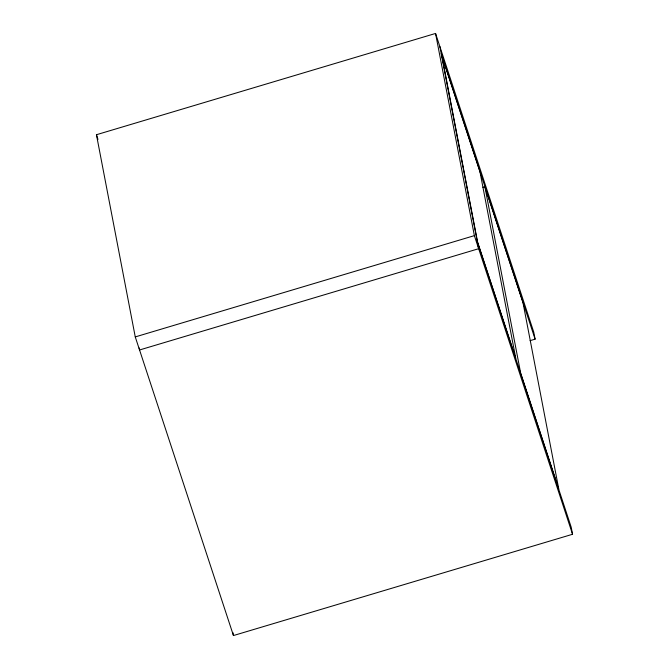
<?xml version="1.0" encoding="UTF-8"?>
<svg xmlns="http://www.w3.org/2000/svg" width="669" height="669" viewBox="0 0 669 669"><rect width="100%" height="100%" fill="white"/><g stroke="black" fill="none" stroke-linecap="round" stroke-linejoin="round"><path stroke-width="1" d="M477.306 241.626L571.201 527.197L572.555 534.272L233.448 635.55L135.263 336.917L96.445 134.728L435.552 33.45L533.737 332.083L535.1 339.158L530.099 340.655M482.893 187.32L484.874 186.735L522.982 302.639L558.774 489.056L520.666 373.151L484.874 186.735M135.263 336.917L474.371 235.639L435.552 33.45M441.206 53.595L535.1 339.158M474.371 235.639L572.555 534.272M96.445 134.728L97.975 139.395M439.851 46.512L478.67 248.701L139.553 349.979L139.16 347.93M232.862 632.514L233.448 635.55M479.966 171.799L441.858 55.895L477.649 242.312L515.757 358.216L479.966 171.799"/></g></svg>
